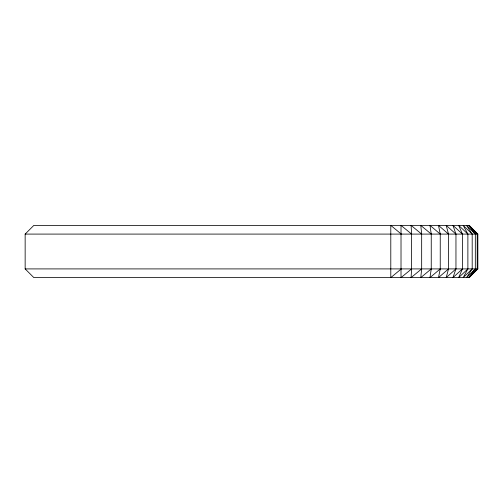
<?xml version="1.0" encoding="UTF-8"?>
<svg xmlns="http://www.w3.org/2000/svg" width="503" height="503" viewBox="0 0 503 503"><rect width="100%" height="100%" fill="white"/><g stroke="black" fill="none" stroke-linecap="round" stroke-linejoin="round"><path stroke-width="0.75" d="M411.624 234.09L401.017 225.382L401.017 277.618L411.624 268.91L411.624 234.09L411.07 225.382L421.665 234.09L421.665 268.91L420.778 277.618L431.247 268.91L431.247 234.09L429.971 225.382L440.244 234.09L440.244 268.91L438.49 277.618L448.525 268.91L448.525 234.09L446.192 225.382L455.957 234.09L455.957 268.91L452.952 277.618L462.439 268.91L462.439 234.09L458.648 225.382L467.878 234.09L467.878 268.91L463.181 277.618L472.191 268.91L472.191 234.09L466.476 225.382L475.322 234.09L475.322 268.91L468.475 277.618L477.215 268.91L477.215 234.09L469.142 225.382L33.858 225.382L25.15 234.09L25.15 268.91L33.858 277.618L469.142 277.618L477.85 268.91L477.85 234.09L469.142 225.382M411.624 268.91L411.07 277.618L421.665 268.91M431.247 268.91L429.971 277.618L440.244 268.91M448.525 268.91L446.192 277.618L455.957 268.91M462.439 268.91L458.648 277.618L467.878 268.91M472.191 268.91L466.476 277.618L475.322 268.91M469.142 277.618L477.215 268.91M401.287 268.91L390.793 277.618L390.793 225.382L401.287 234.09M25.15 234.09L477.85 234.09M25.15 268.91L477.85 268.91M431.247 234.09L420.778 225.382L421.665 234.09M448.525 234.09L438.49 225.382L440.244 234.09M462.439 234.09L452.952 225.382L455.957 234.09M472.191 234.09L463.181 225.382L467.878 234.09M477.215 234.09L468.475 225.382L475.322 234.09"/></g></svg>
